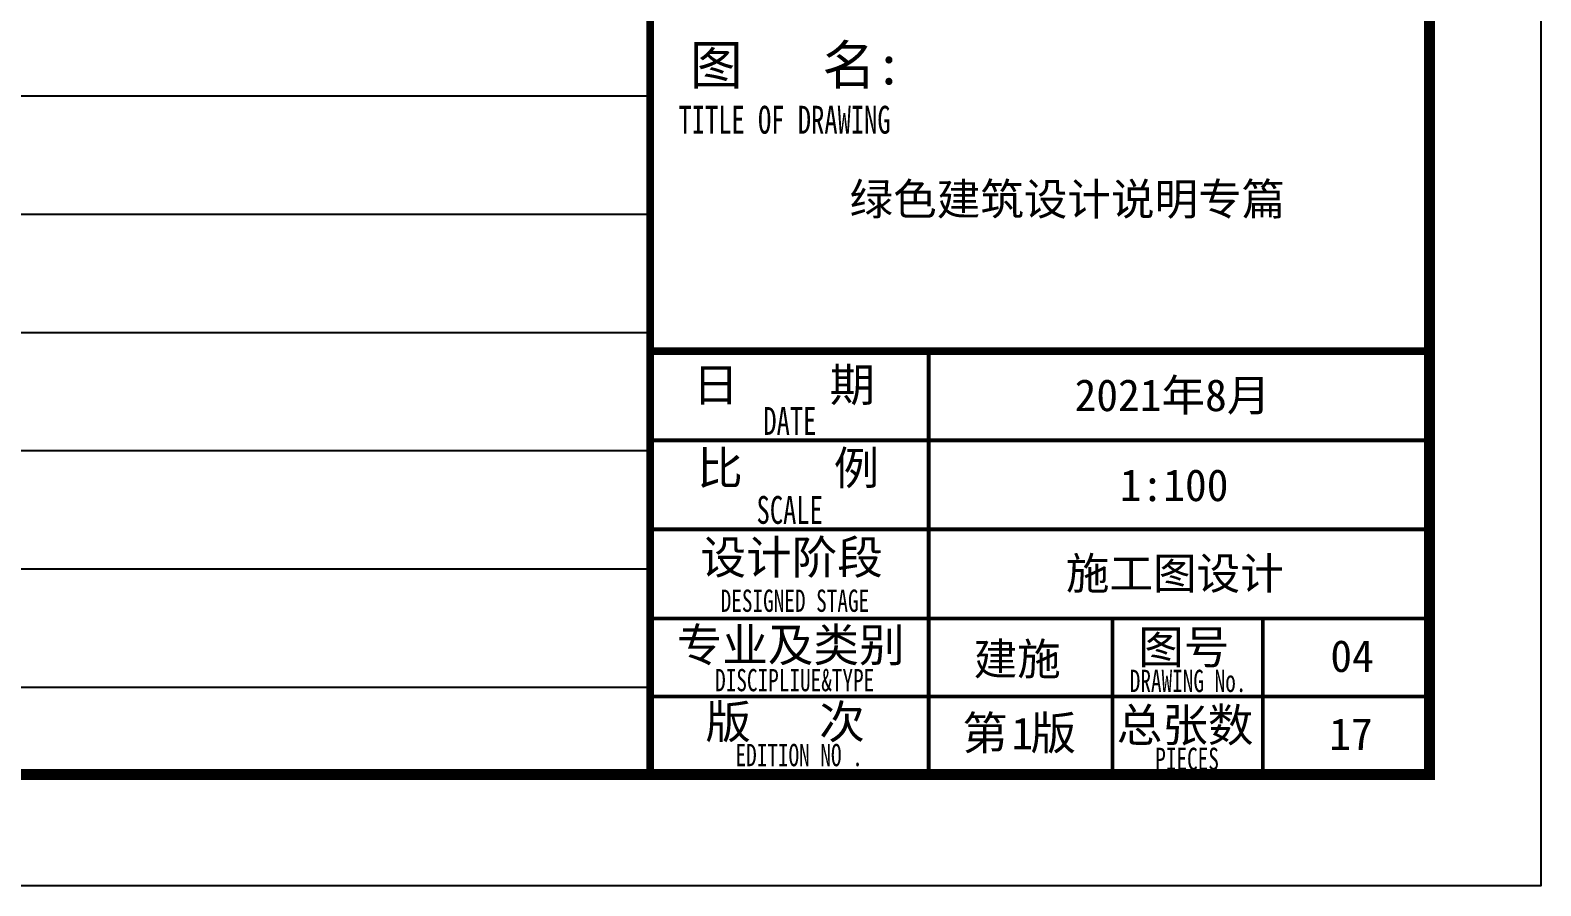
# Model space of a CAD drawing. Extents: x 1188826 to 1909461, y 608442 to 1651179.
# Drawn here: x 1349510 to 1363070, y 1237035 to 1244717 of the extents above; entities that cross this region are included whole.
import ezdxf

# ---------------------------------------------------------------- set-up
doc = ezdxf.new("R2010")
doc.units = 0
doc.header["$LTSCALE"] = 1000
doc.header["$MEASUREMENT"] = 0
for name, color, linetype in [('Defpoint', 7, 'Continuous'), ('图框', 140, 'Continuous'), ('图签文字', 147, 'Continuous')]:
    doc.layers.add(name, color=color, linetype=linetype)
doc.layers.add('图签', color=147, linetype='Continuous', lineweight=18)
doc.styles.add('宋体', font='', dxfattribs={"height": 50})
doc.styles.add('建筑图签-1', font='simhei.ttf', dxfattribs={"width": 0.7})
doc.styles.get('宋体').set_extended_font_data('SimSun')

# ---------------------------------------------------------------- blocks, each defined once
blk = doc.blocks.new('tq123')
at = {"layer": '图框'}
for points, const_width in [([(-6995, 0), (-6995, 57400)], 70), ([(-6995, 3800), (5, 3800)], 70), ([(-4495, 1400), (-4495, 3800)], 35), ([(-6995, 3000), (5, 3000)], 35), ([(-6995, 2200), (5, 2200)], 35), ([(-6995, 1400), (5, 1400)], 35), ([(-6995, 1400), (-495, 1400)], 35), ([(-4495, 0), (-4495, 1400)], 35), ([(-2845, 0), (-2845, 1400)], 35), ([(-2845, 0), (-2845, 1400)], 35), ([(-2845, 0), (-2845, 1400)], 35), ([(-1495, 0), (-1495, 1400)], 35), ([(-6995, 700), (-2845, 700)], 35), ([(-2845, 700), (5, 700)], 35)]:
    blk.add_lwpolyline(points, dxfattribs=dict(at, const_width=const_width))
at = {"layer": '图框', "style": '建筑图签-1', "width": 0.7}
for s, height, p in [('TITLE OF DRAWING', 250, (-6741, 5753)), ('DATE', 250, (-5979, 3049)), ('SCALE', 250, (-6040, 2250)), ('DESIGNED STAGE', 200, (-6362, 1460)), ('DISCIPLIUE&TYPE', 200, (-6412, 747)), ('DRAWING No.', 200, (-2690, 740)), ('EDITION NO .', 200, (-6229, 74)), ('PIECES', 200, (-2461, 40))]:
    blk.add_text(s, height=height, dxfattribs=at).set_placement(p)
at = {"layer": '图签', "color": 2, "style": '宋体'}
for s, height, p in [('2021年8月', 286.7, (-3185, 3262)), ('施工图设计', 286.7, (-3263, 1662)), ('建施', 286.7, (-4091, 893)), ('1', 287, (-3752, 225)), ('17', 286.7, (-899, 219))]:
    blk.add_text(s, height=height, dxfattribs=at).set_placement(p)
at = {"layer": '图签文字', "color": 7, "style": '建筑图签-1'}
for s, height, p in [('图   名:', 350, (-6640, 6195)), ('日    期', 300, (-6611, 3349)), ('比    例', 300, (-6573, 2602)), ('设计阶段', 300, (-6543, 1800)), ('专业及类别', 300, (-6757, 1013)), ('图号', 300, (-2614, 994)), ('版   次 ', 300, (-6499, 323)), ('第 版', 300, (-4194, 223)), ('总张数', 300, (-2807, 294))]:
    blk.add_text(s, height=height, dxfattribs=at).set_placement(p)

msp = doc.modelspace()

# ---------------------------------------------------------------- linework, layer by layer
at = {"layer": 'Defpoint', "color": 252}
for p, q in [((1355075, 1294038), (1355075, 1238815)), ((1355075, 1244125), (1281470, 1244125)), ((1355075, 1243063), (1281470, 1243063)), ((1355075, 1242001), (1281470, 1242001)), ((1355075, 1240939), (1281470, 1240939)), ((1355075, 1239877), (1281470, 1239877)), ((1355075, 1238815), (1281470, 1238815))]:
    msp.add_line(p, q, dxfattribs=at)
at = {"layer": '图框'}
msp.add_lwpolyline([(1278970, 1296435), (1363070, 1296435), (1363070, 1237035), (1278970, 1237035)], close=True, dxfattribs=at)
msp.add_lwpolyline([(1278970, 1296435), (1363070, 1296435), (1363070, 1237035), (1278970, 1237035)], close=True, dxfattribs=at)
at = {"layer": '图框', "const_width": 100}
msp.add_lwpolyline([(1362070, 1238035), (1362070, 1295435), (1281470, 1295435), (1281470, 1238035)], close=True, dxfattribs=at)

# ---------------------------------------------------------------- block references
msp.add_blockref('tq123', (1362070, 1238035))

# ---------------------------------------------------------------- texts
at = {"layer": '图签', "color": 2, "style": '宋体'}
for s, height, p in [(' 绿色建筑设计说明专篇', 286.68, (1356670, 1243057)), ('1:100', 286.7, (1359291, 1240489)), ('04', 286.7, (1361181, 1238955))]:
    msp.add_text(s, height=height, dxfattribs=at).set_placement(p)

doc.saveas('drawing.dxf')
